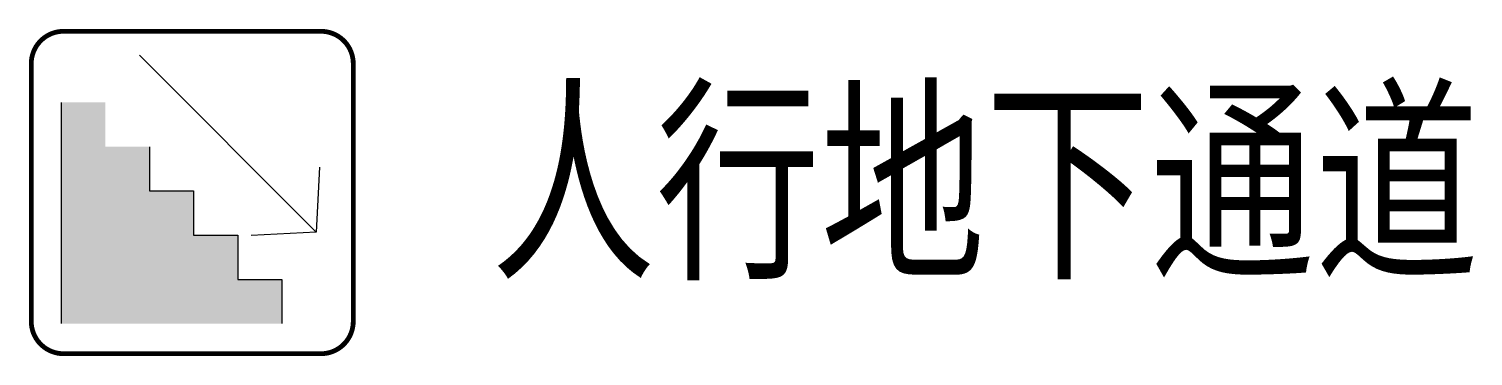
# Model space of a CAD drawing. Header units: millimetres. Extents: x -0.1 to 31.3, y -0.8 to 6.3.
import ezdxf

# ---------------------------------------------------------------- set-up
doc = ezdxf.new("R2010")
doc.units = ezdxf.units.MM
doc.layers.add('设施图块', color=7, linetype='Continuous')
doc.styles.add('设施块标注', font='SIMFANG.TTF', dxfattribs={"width": 0.75})

msp = doc.modelspace()

# ---------------------------------------------------------------- hatches: boundary and pattern name
at = {"layer": '设施图块'}
msp.add_hatch(color=5, dxfattribs=at).paths.add_polyline_path([(2.569, 2.834), (2.569, 3.794), (1.609, 3.794), (1.609, 4.754), (0.649, 4.754), (0.649, -0.046), (5.449, -0.046), (5.449, 0.914), (4.489, 0.914), (4.489, 1.874), (3.529, 1.874), (3.529, 2.834)])

# ---------------------------------------------------------------- linework, layer by layer
at = {"layer": '设施图块', "color": 5}
for p, q in [((2.35, 5.78), (6.19, 1.94)), ((0.649, 4.754), (0.649, -0.046)), ((2.569, 3.794), (2.569, 2.834)), ((6.267, 3.351), (6.19, 1.94)), ((2.569, 2.834), (3.529, 2.834)), ((3.529, 2.834), (3.529, 1.874)), ((6.19, 1.94), (4.779, 1.864)), ((3.529, 1.874), (4.489, 1.874)), ((4.489, 1.874), (4.489, 0.914)), ((4.489, 0.914), (5.449, 0.914)), ((5.449, 0.914), (5.449, -0.046))]:
    msp.add_line(p, q, dxfattribs=at)
at = {"layer": '设施图块', "color": 5, "const_width": 0.104}
msp.add_lwpolyline([(0, 5.598, -0.41422), (0.7, 6.298), (6.298, 6.298, -0.414214), (6.998, 5.598), (6.998, 0, -0.414214), (6.298, -0.7), (0.7, -0.7, -0.414214), (0, 0), (0, 5.598)], format="xyb", dxfattribs=at)

# ---------------------------------------------------------------- texts
at = {"layer": '设施图块', "style": '设施块标注', "width": 0.75}
msp.add_attdef('人行地下通道', (9.989, 1.288), '人行地下通道', height=3.5, dxfattribs=at)

doc.saveas('drawing.dxf')
